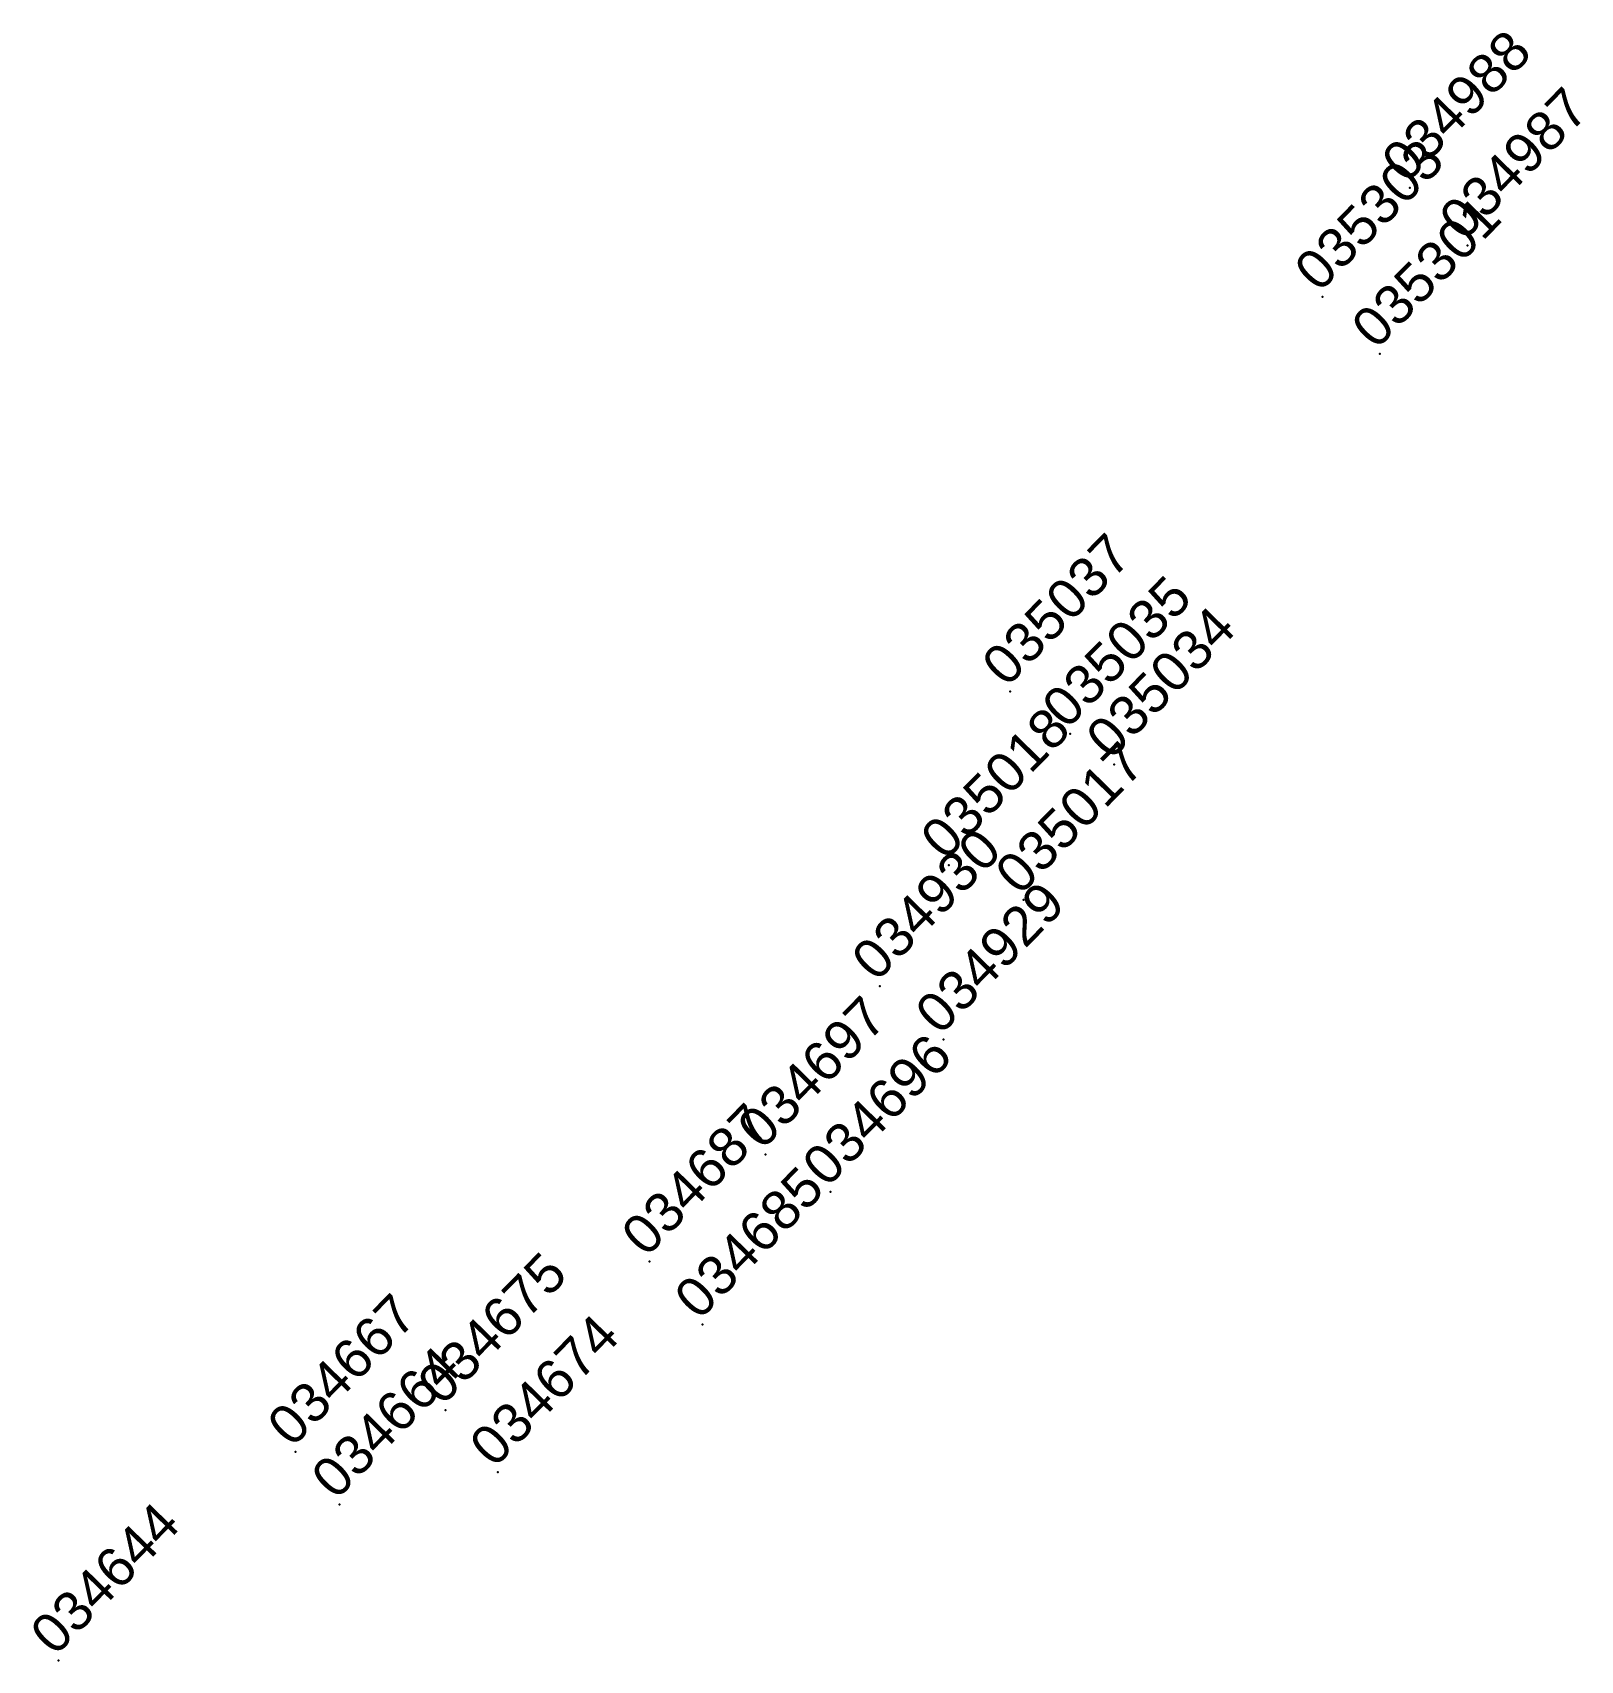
# Model space of a CAD drawing. Header units: millimetres. Extents: x 388988 to 390180, y 8701814 to 8703257.
# Drawn here: x 389949.76 to 389981.43, y 8702979.97 to 8703013.26 of the extents above; entities that cross this region are included whole.
import ezdxf

# ---------------------------------------------------------------- set-up
doc = ezdxf.new("R2010")
doc.units = ezdxf.units.MM
doc.styles.get("Standard").update_dxf_attribs({"font": 'arial.ttf'})

# ---------------------------------------------------------------- blocks, each defined once
blk = doc.blocks.new('Muestras')
blk.add_point((0, 0))
at = {"flags": 1}
for tag, p in [('Canal', (-0.35, 0.1)), ('Muestra', (0.5, 0.1)), ('Fecha', (1, 0.1)), ('Este', (1.5, 0.1)), ('Norte', (2.5, 0.1)), ('Cota', (3.5, 0.1)), ('Azimut', (4.5, 0.1)), ('Angulo', (5.5, 0.1)), ('Alt.Muestra', (6.5, 0.1)), ('A.Muestra', (7.5, 0.1)), ('A.Labor', (8.5, 0.1)), ('Cobre', (9.5, 0.1)), ('Plomo', (10.5, 0.1)), ('Zinc', (11.5, 0.1)), ('Plata', (12.5, 0.1)), ('Oro', (13.5, 0.1)), ('Fierro', (14.5, 0.1)), ('Arsenico', (15.5, 0.1)), ('Antimonio', (16.5, 0.1)), ('Bismuto', (17.5, 0.1)), ('Volframio', (18.5, 0.1)), ('Niquel', (19.5, 0.1)), ('Cobalto', (20.5, 0.1)), ('OxidoDePlomo', (21.5, 0.1)), ('OxidoDeZinc', (22.5, 0.1)), ('Insoluble', (23.5, 0.1))]:
    blk.add_attdef(tag, p, '', height=0.8, dxfattribs=at)
blk.add_attdef('ID', (0, 0.1), '', height=0.8)

msp = doc.modelspace()

# ---------------------------------------------------------------- block references
at = {"rotation": 45.63307303765198}
for p, values in [((389977.94, 8703010.087, 4152.132), {'ID': '034988'}), ((389979.118, 8703008.909, 4152.132), {'ID': '034987'}), ((389976.156, 8703007.858, 4152.132), {'ID': '035303'}), ((389977.323, 8703006.691, 4152.132), {'ID': '035301'}), ((389969.762, 8702999.783, 4151.998), {'ID': '035037'}), ((389970.991, 8702998.922, 4151.998), {'ID': '035035'}), ((389971.892, 8702998.292, 4151.998), {'ID': '035034'}), ((389968.507, 8702996.234, 4151.922), {'ID': '035018'}), ((389970.033, 8702995.522, 4151.922), {'ID': '035017'}), ((389967.097, 8702993.756, 4151.922), {'ID': '034930'}), ((389968.399, 8702992.664, 4151.922), {'ID': '034929'}), ((389964.758, 8702990.317, 4151.922), {'ID': '034697'}), ((389966.087, 8702989.55, 4151.922), {'ID': '034696'}), ((389962.387, 8702988.125, 4151.922), {'ID': '034687'}), ((389963.47, 8702986.836, 4151.922), {'ID': '034685'}), ((389958.213, 8702985.084, 4151.906), {'ID': '034675'}), ((389955.142, 8702984.231, 4151.906), {'ID': '034667'}), ((389959.279, 8702983.814, 4151.906), {'ID': '034674'}), ((389956.042, 8702983.159, 4151.906), {'ID': '034664'}), ((389950.293, 8702979.966, 4151.906), {'ID': '034644'})]:
    msp.add_blockref('Muestras', p, dxfattribs=at).add_auto_attribs(values)

doc.saveas('drawing.dxf')
